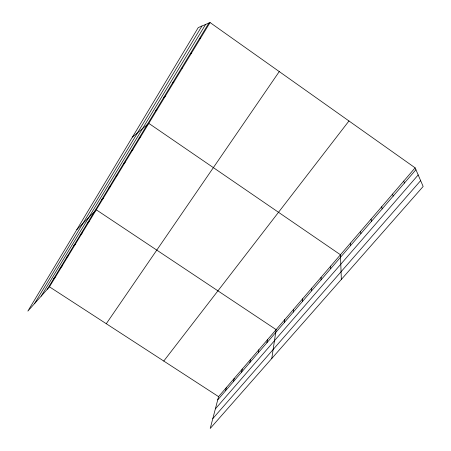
<?xml version="1.0" encoding="UTF-8"?>
<svg xmlns="http://www.w3.org/2000/svg" width="451" height="451" viewBox="0 0 451 451"><rect width="100%" height="100%" fill="white"/><g stroke="black" fill="none" stroke-linecap="round" stroke-linejoin="round"><path stroke-width="0.68" d="M321.044 279.885L321.123 277.264M311.602 290.85L311.759 288.172M302.35 301.595L302.582 298.855M293.285 312.12L293.59 309.318M284.406 322.437L284.778 319.579M271.778 358.5L276.142 329.63L96.272 209.794L76.828 229.615M266.913 342.749L267.42 339.783M258.305 352.744L258.874 349.734M249.865 362.548L250.497 359.486M241.595 372.148L242.283 369.048M233.488 381.569L234.227 378.423M225.534 390.803L226.329 387.618M415.123 167.845L218.577 396.638L210.222 428.45L423.156 186.466L415.123 167.845L210.065 22.55L198.243 27.59L27.844 311.117L49.458 286.83L210.065 22.55M34.541 303.591L201.958 26.006M41.142 296.172L205.571 24.467M47.27 289.283L208.886 23.052M106.278 323.722L279.259 71.579M163.769 361.048L348.961 120.969M217.732 399.862L415.923 169.7M215.364 408.894L418.184 174.937M212.81 418.601L420.636 180.631M53.59 278.876L55.749 276.474M60.039 268.255L62.17 265.915M66.618 257.42L68.715 255.142M73.327 246.364L75.396 244.154M80.177 235.078L82.212 232.936M87.173 223.555L89.168 221.486M101.396 200.126L103.313 198.209M108.623 188.219L110.501 186.381M116.003 176.059L117.841 174.306M123.546 163.64L125.333 161.977M131.247 150.95L132.983 149.382M139.117 137.983L140.808 136.512M132.453 137.059L148.796 123.36L340.454 254.759L341.339 279.445M155.386 111.183L156.965 109.92M163.798 97.326L165.32 96.176M172.406 83.153L173.86 82.116M181.206 68.648L182.599 67.74M190.221 53.804L191.54 53.026M199.443 38.611L200.695 37.969M49.458 286.83L218.577 396.638M403.73 181.105L404.412 183.067M392.59 194.071L393.165 196.129M381.698 206.75L382.172 208.898M371.049 219.147L371.415 221.385M360.631 231.278L360.901 233.595M350.433 243.145L350.613 245.547M330.69 266.129L330.69 268.678"/></g></svg>
